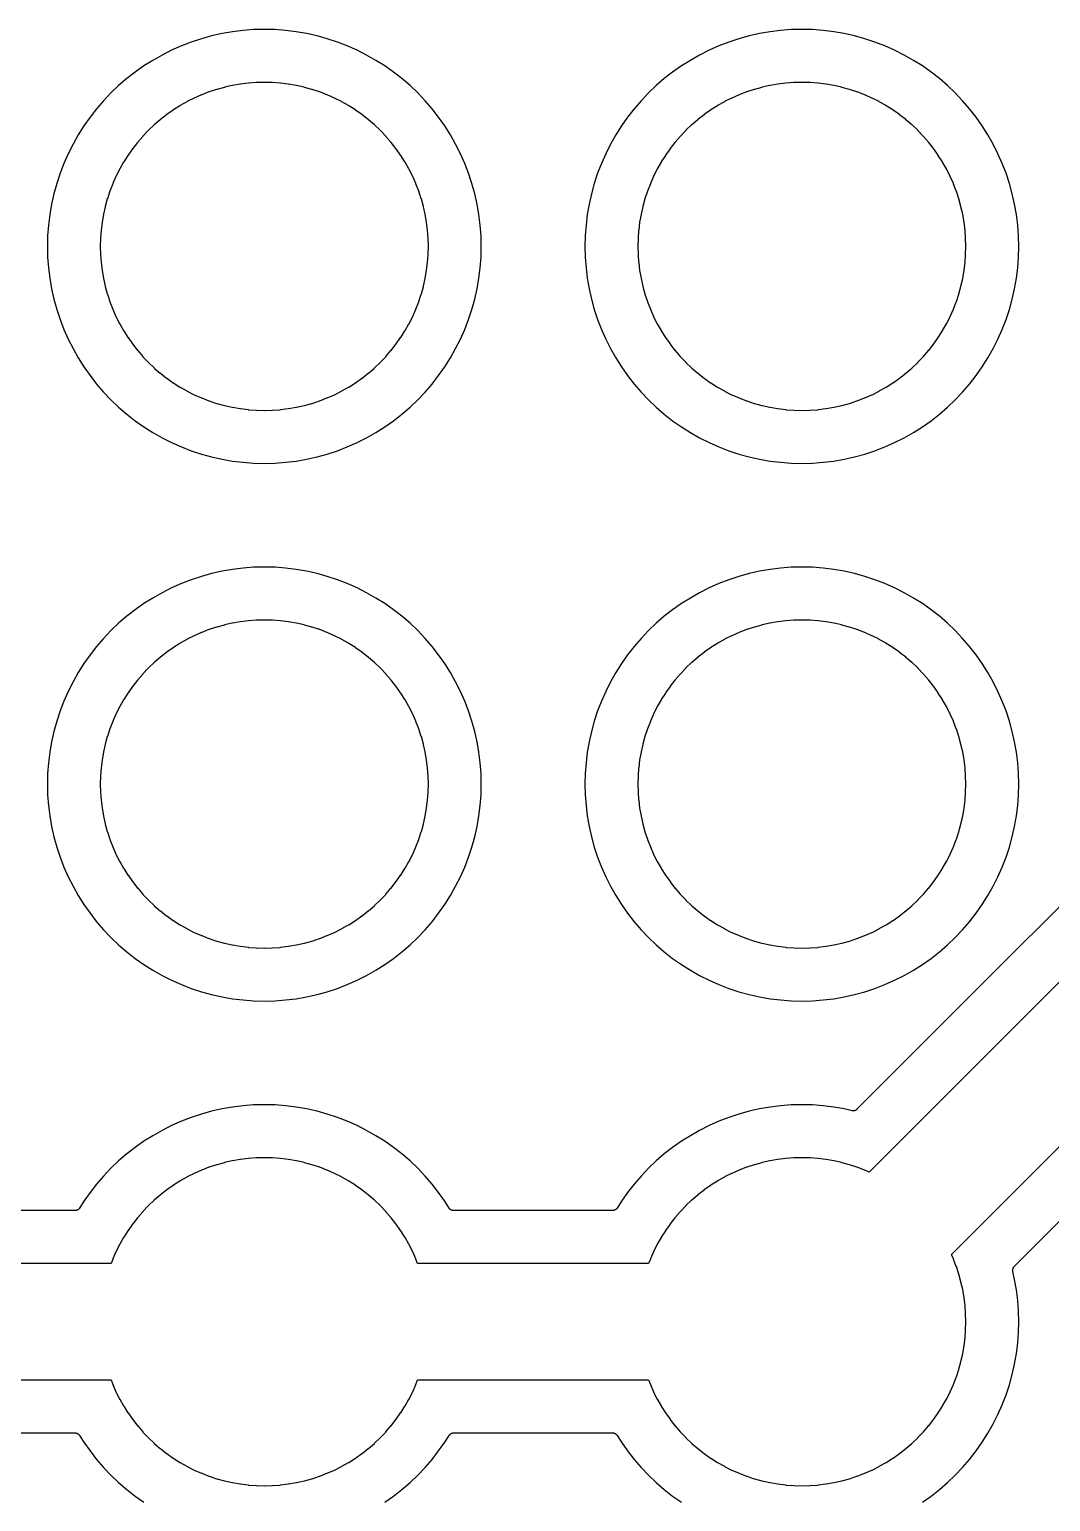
# Model space of a CAD drawing. Header units: millimetres. Extents: x -0.1 to 60, y -80 to 0.1.
# Drawn here: x 7.3 to 16.96, y -32.18 to -18.27 of the extents above; entities that cross this region are included whole.
import ezdxf

# ---------------------------------------------------------------- set-up
doc = ezdxf.new("R2010")
doc.units = ezdxf.units.MM

msp = doc.modelspace()

# ---------------------------------------------------------------- linework, layer by layer
for points in [[(11.575, -20.32), (11.573, -20.219), (11.565, -20.119), (11.553, -20.019), (11.536, -19.92), (11.514, -19.822), (11.487, -19.725), (11.455, -19.629), (11.419, -19.536), (11.378, -19.444), (11.333, -19.354), (11.283, -19.266), (11.23, -19.181), (11.172, -19.099), (11.11, -19.02), (11.044, -18.943), (10.975, -18.87), (10.902, -18.801), (10.825, -18.735), (10.746, -18.673), (10.664, -18.615), (10.579, -18.562), (10.491, -18.512), (10.401, -18.467), (10.309, -18.426), (10.216, -18.39), (10.12, -18.358), (10.023, -18.331), (9.925, -18.309), (9.826, -18.292), (9.726, -18.28), (9.626, -18.272), (9.525, -18.27), (9.424, -18.272), (9.324, -18.28), (9.224, -18.292), (9.125, -18.309), (9.027, -18.331), (8.93, -18.358), (8.834, -18.39), (8.741, -18.426), (8.649, -18.467), (8.559, -18.512), (8.471, -18.562), (8.386, -18.615), (8.304, -18.673), (8.225, -18.735), (8.148, -18.801), (8.075, -18.87), (8.006, -18.943), (7.94, -19.02), (7.878, -19.099), (7.82, -19.181), (7.767, -19.266), (7.717, -19.354), (7.672, -19.444), (7.631, -19.536), (7.595, -19.629), (7.563, -19.725), (7.536, -19.822), (7.514, -19.92), (7.497, -20.019), (7.485, -20.119), (7.477, -20.219), (7.475, -20.32), (7.477, -20.421), (7.485, -20.521), (7.497, -20.621), (7.514, -20.72), (7.536, -20.818), (7.563, -20.915), (7.595, -21.011), (7.631, -21.104), (7.672, -21.196), (7.717, -21.286), (7.767, -21.374), (7.82, -21.459), (7.878, -21.541), (7.94, -21.62), (8.006, -21.697), (8.075, -21.77), (8.148, -21.839), (8.225, -21.905), (8.304, -21.967), (8.386, -22.025), (8.471, -22.078), (8.559, -22.128), (8.649, -22.173), (8.741, -22.214), (8.834, -22.25), (8.93, -22.282), (9.027, -22.309), (9.125, -22.331), (9.224, -22.348), (9.324, -22.36), (9.424, -22.368), (9.525, -22.37), (9.626, -22.368), (9.726, -22.36), (9.826, -22.348), (9.925, -22.331), (10.023, -22.309), (10.12, -22.282), (10.216, -22.25), (10.309, -22.214), (10.401, -22.173), (10.491, -22.128), (10.579, -22.078), (10.664, -22.025), (10.746, -21.967), (10.825, -21.905), (10.902, -21.839), (10.975, -21.77), (11.044, -21.697), (11.11, -21.62), (11.172, -21.541), (11.23, -21.459), (11.283, -21.374), (11.333, -21.286), (11.378, -21.196), (11.419, -21.104), (11.455, -21.011), (11.487, -20.915), (11.514, -20.818), (11.536, -20.72), (11.553, -20.621), (11.565, -20.521), (11.573, -20.421), (11.575, -20.32)], [(16.655, -20.32), (16.653, -20.219), (16.645, -20.119), (16.633, -20.019), (16.616, -19.92), (16.594, -19.822), (16.567, -19.725), (16.535, -19.629), (16.499, -19.536), (16.458, -19.444), (16.413, -19.354), (16.363, -19.266), (16.31, -19.181), (16.252, -19.099), (16.19, -19.02), (16.124, -18.943), (16.055, -18.87), (15.982, -18.801), (15.905, -18.735), (15.826, -18.673), (15.744, -18.615), (15.659, -18.562), (15.571, -18.512), (15.481, -18.467), (15.389, -18.426), (15.296, -18.39), (15.2, -18.358), (15.103, -18.331), (15.005, -18.309), (14.906, -18.292), (14.806, -18.28), (14.706, -18.272), (14.605, -18.27), (14.504, -18.272), (14.404, -18.28), (14.304, -18.292), (14.205, -18.309), (14.107, -18.331), (14.01, -18.358), (13.914, -18.39), (13.821, -18.426), (13.729, -18.467), (13.639, -18.512), (13.551, -18.562), (13.466, -18.615), (13.384, -18.673), (13.305, -18.735), (13.228, -18.801), (13.155, -18.87), (13.086, -18.943), (13.02, -19.02), (12.958, -19.099), (12.9, -19.181), (12.847, -19.266), (12.797, -19.354), (12.752, -19.444), (12.711, -19.536), (12.675, -19.629), (12.643, -19.725), (12.616, -19.822), (12.594, -19.92), (12.577, -20.019), (12.565, -20.119), (12.557, -20.219), (12.555, -20.32), (12.557, -20.421), (12.565, -20.521), (12.577, -20.621), (12.594, -20.72), (12.616, -20.818), (12.643, -20.915), (12.675, -21.011), (12.711, -21.104), (12.752, -21.196), (12.797, -21.286), (12.847, -21.374), (12.9, -21.459), (12.958, -21.541), (13.02, -21.62), (13.086, -21.697), (13.155, -21.77), (13.228, -21.839), (13.305, -21.905), (13.384, -21.967), (13.466, -22.025), (13.551, -22.078), (13.639, -22.128), (13.729, -22.173), (13.821, -22.214), (13.914, -22.25), (14.01, -22.282), (14.107, -22.309), (14.205, -22.331), (14.304, -22.348), (14.404, -22.36), (14.504, -22.368), (14.605, -22.37), (14.706, -22.368), (14.806, -22.36), (14.906, -22.348), (15.005, -22.331), (15.103, -22.309), (15.2, -22.282), (15.296, -22.25), (15.389, -22.214), (15.481, -22.173), (15.571, -22.128), (15.659, -22.078), (15.744, -22.025), (15.826, -21.967), (15.905, -21.905), (15.982, -21.839), (16.055, -21.77), (16.124, -21.697), (16.19, -21.62), (16.252, -21.541), (16.31, -21.459), (16.363, -21.374), (16.413, -21.286), (16.458, -21.196), (16.499, -21.104), (16.535, -21.011), (16.567, -20.915), (16.594, -20.818), (16.616, -20.72), (16.633, -20.621), (16.645, -20.521), (16.653, -20.421), (16.655, -20.32)], [(11.075, -20.32), (11.075, -20.32), (11.075, -20.319), (11.073, -20.245), (11.073, -20.243), (11.068, -20.169), (11.067, -20.167), (11.058, -20.094), (11.058, -20.091), (11.045, -20.019), (11.045, -20.016), (11.029, -19.945), (11.028, -19.942), (11.009, -19.871), (11.008, -19.869), (10.985, -19.799), (10.984, -19.797), (10.957, -19.728), (10.957, -19.726), (10.927, -19.658), (10.926, -19.656), (10.893, -19.59), (10.891, -19.588), (10.855, -19.524), (10.854, -19.522), (10.814, -19.46), (10.813, -19.458), (10.771, -19.398), (10.769, -19.396), (10.724, -19.338), (10.722, -19.336), (10.674, -19.28), (10.673, -19.278), (10.622, -19.225), (10.62, -19.223), (10.567, -19.172), (10.565, -19.171), (10.509, -19.123), (10.507, -19.121), (10.449, -19.076), (10.447, -19.074), (10.387, -19.032), (10.385, -19.031), (10.323, -18.991), (10.321, -18.99), (10.257, -18.954), (10.255, -18.952), (10.189, -18.919), (10.187, -18.918), (10.119, -18.888), (10.117, -18.888), (10.048, -18.861), (10.046, -18.86), (9.976, -18.837), (9.974, -18.836), (9.903, -18.817), (9.9, -18.816), (9.829, -18.8), (9.826, -18.8), (9.754, -18.787), (9.751, -18.787), (9.678, -18.778), (9.676, -18.777), (9.602, -18.772), (9.6, -18.772), (9.526, -18.77), (9.524, -18.77), (9.45, -18.772), (9.448, -18.772), (9.374, -18.777), (9.372, -18.778), (9.299, -18.787), (9.296, -18.787), (9.224, -18.8), (9.221, -18.8), (9.15, -18.816), (9.147, -18.817), (9.076, -18.836), (9.074, -18.837), (9.004, -18.86), (9.002, -18.861), (8.933, -18.888), (8.931, -18.888), (8.863, -18.918), (8.861, -18.919), (8.795, -18.952), (8.793, -18.954), (8.729, -18.99), (8.727, -18.991), (8.665, -19.031), (8.663, -19.032), (8.603, -19.074), (8.601, -19.076), (8.543, -19.121), (8.541, -19.123), (8.485, -19.171), (8.483, -19.172), (8.43, -19.223), (8.428, -19.225), (8.377, -19.278), (8.376, -19.28), (8.328, -19.336), (8.326, -19.338), (8.281, -19.396), (8.279, -19.398), (8.237, -19.458), (8.236, -19.46), (8.196, -19.522), (8.195, -19.524), (8.159, -19.588), (8.157, -19.59), (8.124, -19.656), (8.123, -19.658), (8.093, -19.726), (8.093, -19.728), (8.066, -19.797), (8.065, -19.799), (8.042, -19.869), (8.041, -19.871), (8.022, -19.942), (8.021, -19.945), (8.005, -20.016), (8.005, -20.019), (7.992, -20.091), (7.992, -20.094), (7.983, -20.167), (7.982, -20.169), (7.977, -20.243), (7.977, -20.245), (7.975, -20.319), (7.975, -20.321), (7.977, -20.395), (7.977, -20.397), (7.982, -20.471), (7.983, -20.473), (7.992, -20.546), (7.992, -20.549), (8.005, -20.621), (8.005, -20.624), (8.021, -20.695), (8.022, -20.698), (8.041, -20.769), (8.042, -20.771), (8.065, -20.841), (8.066, -20.843), (8.093, -20.912), (8.093, -20.914), (8.123, -20.982), (8.124, -20.984), (8.157, -21.05), (8.159, -21.052), (8.195, -21.116), (8.196, -21.118), (8.236, -21.18), (8.237, -21.182), (8.279, -21.242), (8.281, -21.244), (8.326, -21.302), (8.328, -21.304), (8.376, -21.36), (8.377, -21.362), (8.428, -21.415), (8.43, -21.417), (8.483, -21.468), (8.485, -21.469), (8.541, -21.517), (8.543, -21.519), (8.601, -21.564), (8.603, -21.566), (8.663, -21.608), (8.665, -21.609), (8.727, -21.649), (8.729, -21.65), (8.793, -21.686), (8.795, -21.688), (8.861, -21.721), (8.863, -21.722), (8.931, -21.752), (8.933, -21.752), (9.002, -21.779), (9.004, -21.78), (9.074, -21.803), (9.076, -21.804), (9.147, -21.823), (9.15, -21.824), (9.221, -21.84), (9.224, -21.84), (9.296, -21.853), (9.299, -21.853), (9.372, -21.862), (9.374, -21.863), (9.448, -21.868), (9.45, -21.868), (9.524, -21.87), (9.526, -21.87), (9.6, -21.868), (9.602, -21.868), (9.676, -21.863), (9.678, -21.862), (9.751, -21.853), (9.754, -21.853), (9.826, -21.84), (9.829, -21.84), (9.9, -21.824), (9.903, -21.823), (9.974, -21.804), (9.976, -21.803), (10.046, -21.78), (10.048, -21.779), (10.117, -21.752), (10.119, -21.752), (10.187, -21.722), (10.189, -21.721), (10.255, -21.688), (10.257, -21.686), (10.321, -21.65), (10.323, -21.649), (10.385, -21.609), (10.387, -21.608), (10.447, -21.566), (10.449, -21.564), (10.507, -21.519), (10.509, -21.517), (10.565, -21.469), (10.567, -21.468), (10.62, -21.417), (10.622, -21.415), (10.673, -21.362), (10.674, -21.36), (10.722, -21.304), (10.724, -21.302), (10.769, -21.244), (10.771, -21.242), (10.813, -21.182), (10.814, -21.18), (10.854, -21.118), (10.855, -21.116), (10.891, -21.052), (10.893, -21.05), (10.926, -20.984), (10.927, -20.982), (10.957, -20.914), (10.957, -20.912), (10.984, -20.843), (10.985, -20.841), (11.008, -20.771), (11.009, -20.769), (11.028, -20.698), (11.029, -20.695), (11.045, -20.624), (11.045, -20.621), (11.058, -20.549), (11.058, -20.546), (11.067, -20.473), (11.068, -20.471), (11.073, -20.397), (11.073, -20.395), (11.075, -20.321), (11.075, -20.32)], [(16.155, -20.32), (16.155, -20.32), (16.155, -20.319), (16.153, -20.245), (16.153, -20.243), (16.148, -20.169), (16.147, -20.167), (16.138, -20.094), (16.138, -20.091), (16.125, -20.019), (16.125, -20.016), (16.109, -19.945), (16.108, -19.942), (16.089, -19.871), (16.088, -19.869), (16.065, -19.799), (16.064, -19.797), (16.037, -19.728), (16.037, -19.726), (16.007, -19.658), (16.006, -19.656), (15.973, -19.59), (15.971, -19.588), (15.935, -19.524), (15.934, -19.522), (15.894, -19.46), (15.893, -19.458), (15.851, -19.398), (15.849, -19.396), (15.804, -19.338), (15.802, -19.336), (15.754, -19.28), (15.753, -19.278), (15.702, -19.225), (15.7, -19.223), (15.647, -19.172), (15.645, -19.171), (15.589, -19.123), (15.587, -19.121), (15.529, -19.076), (15.527, -19.074), (15.467, -19.032), (15.465, -19.031), (15.403, -18.991), (15.401, -18.99), (15.337, -18.954), (15.335, -18.952), (15.269, -18.919), (15.267, -18.918), (15.199, -18.888), (15.197, -18.888), (15.128, -18.861), (15.126, -18.86), (15.056, -18.837), (15.054, -18.836), (14.983, -18.817), (14.98, -18.816), (14.909, -18.8), (14.906, -18.8), (14.834, -18.787), (14.831, -18.787), (14.758, -18.778), (14.756, -18.777), (14.682, -18.772), (14.68, -18.772), (14.606, -18.77), (14.604, -18.77), (14.53, -18.772), (14.528, -18.772), (14.454, -18.777), (14.452, -18.778), (14.379, -18.787), (14.376, -18.787), (14.304, -18.8), (14.301, -18.8), (14.23, -18.816), (14.227, -18.817), (14.156, -18.836), (14.154, -18.837), (14.084, -18.86), (14.082, -18.861), (14.013, -18.888), (14.011, -18.888), (13.943, -18.918), (13.941, -18.919), (13.875, -18.952), (13.873, -18.954), (13.809, -18.99), (13.807, -18.991), (13.745, -19.031), (13.743, -19.032), (13.683, -19.074), (13.681, -19.076), (13.623, -19.121), (13.621, -19.123), (13.565, -19.171), (13.563, -19.172), (13.51, -19.223), (13.508, -19.225), (13.457, -19.278), (13.456, -19.28), (13.408, -19.336), (13.406, -19.338), (13.361, -19.396), (13.359, -19.398), (13.317, -19.458), (13.316, -19.46), (13.276, -19.522), (13.275, -19.524), (13.239, -19.588), (13.237, -19.59), (13.204, -19.656), (13.203, -19.658), (13.173, -19.726), (13.173, -19.728), (13.146, -19.797), (13.145, -19.799), (13.122, -19.869), (13.121, -19.871), (13.102, -19.942), (13.101, -19.945), (13.085, -20.016), (13.085, -20.019), (13.072, -20.091), (13.072, -20.094), (13.063, -20.167), (13.062, -20.169), (13.057, -20.243), (13.057, -20.245), (13.055, -20.319), (13.055, -20.321), (13.057, -20.395), (13.057, -20.397), (13.062, -20.471), (13.063, -20.473), (13.072, -20.546), (13.072, -20.549), (13.085, -20.621), (13.085, -20.624), (13.101, -20.695), (13.102, -20.698), (13.121, -20.769), (13.122, -20.771), (13.145, -20.841), (13.146, -20.843), (13.173, -20.912), (13.173, -20.914), (13.203, -20.982), (13.204, -20.984), (13.237, -21.05), (13.239, -21.052), (13.275, -21.116), (13.276, -21.118), (13.316, -21.18), (13.317, -21.182), (13.359, -21.242), (13.361, -21.244), (13.406, -21.302), (13.408, -21.304), (13.456, -21.36), (13.457, -21.362), (13.508, -21.415), (13.51, -21.417), (13.563, -21.468), (13.565, -21.469), (13.621, -21.517), (13.623, -21.519), (13.681, -21.564), (13.683, -21.566), (13.743, -21.608), (13.745, -21.609), (13.807, -21.649), (13.809, -21.65), (13.873, -21.686), (13.875, -21.688), (13.941, -21.721), (13.943, -21.722), (14.011, -21.752), (14.013, -21.752), (14.082, -21.779), (14.084, -21.78), (14.154, -21.803), (14.156, -21.804), (14.227, -21.823), (14.23, -21.824), (14.301, -21.84), (14.304, -21.84), (14.376, -21.853), (14.379, -21.853), (14.452, -21.862), (14.454, -21.863), (14.528, -21.868), (14.53, -21.868), (14.604, -21.87), (14.606, -21.87), (14.68, -21.868), (14.682, -21.868), (14.756, -21.863), (14.758, -21.862), (14.831, -21.853), (14.834, -21.853), (14.906, -21.84), (14.909, -21.84), (14.98, -21.824), (14.983, -21.823), (15.054, -21.804), (15.056, -21.803), (15.126, -21.78), (15.128, -21.779), (15.197, -21.752), (15.199, -21.752), (15.267, -21.722), (15.269, -21.721), (15.335, -21.688), (15.337, -21.686), (15.401, -21.65), (15.403, -21.649), (15.465, -21.609), (15.467, -21.608), (15.527, -21.566), (15.529, -21.564), (15.587, -21.519), (15.589, -21.517), (15.645, -21.469), (15.647, -21.468), (15.7, -21.417), (15.702, -21.415), (15.753, -21.362), (15.754, -21.36), (15.802, -21.304), (15.804, -21.302), (15.849, -21.244), (15.851, -21.242), (15.893, -21.182), (15.894, -21.18), (15.934, -21.118), (15.935, -21.116), (15.971, -21.052), (15.973, -21.05), (16.006, -20.984), (16.007, -20.982), (16.037, -20.914), (16.037, -20.912), (16.064, -20.843), (16.065, -20.841), (16.088, -20.771), (16.089, -20.769), (16.108, -20.698), (16.109, -20.695), (16.125, -20.624), (16.125, -20.621), (16.138, -20.549), (16.138, -20.546), (16.147, -20.473), (16.148, -20.471), (16.153, -20.397), (16.153, -20.395), (16.155, -20.321), (16.155, -20.32)], [(11.575, -25.4), (11.573, -25.299), (11.565, -25.199), (11.553, -25.099), (11.536, -25), (11.514, -24.902), (11.487, -24.805), (11.455, -24.709), (11.419, -24.616), (11.378, -24.524), (11.333, -24.434), (11.283, -24.346), (11.23, -24.261), (11.172, -24.179), (11.11, -24.1), (11.044, -24.023), (10.975, -23.95), (10.902, -23.881), (10.825, -23.815), (10.746, -23.753), (10.664, -23.695), (10.579, -23.642), (10.491, -23.592), (10.401, -23.547), (10.309, -23.506), (10.216, -23.47), (10.12, -23.438), (10.023, -23.411), (9.925, -23.389), (9.826, -23.372), (9.726, -23.36), (9.626, -23.352), (9.525, -23.35), (9.424, -23.352), (9.324, -23.36), (9.224, -23.372), (9.125, -23.389), (9.027, -23.411), (8.93, -23.438), (8.834, -23.47), (8.741, -23.506), (8.649, -23.547), (8.559, -23.592), (8.471, -23.642), (8.386, -23.695), (8.304, -23.753), (8.225, -23.815), (8.148, -23.881), (8.075, -23.95), (8.006, -24.023), (7.94, -24.1), (7.878, -24.179), (7.82, -24.261), (7.767, -24.346), (7.717, -24.434), (7.672, -24.524), (7.631, -24.616), (7.595, -24.709), (7.563, -24.805), (7.536, -24.902), (7.514, -25), (7.497, -25.099), (7.485, -25.199), (7.477, -25.299), (7.475, -25.4), (7.477, -25.501), (7.485, -25.601), (7.497, -25.701), (7.514, -25.8), (7.536, -25.898), (7.563, -25.995), (7.595, -26.091), (7.631, -26.184), (7.672, -26.276), (7.717, -26.366), (7.767, -26.454), (7.82, -26.539), (7.878, -26.621), (7.94, -26.7), (8.006, -26.777), (8.075, -26.85), (8.148, -26.919), (8.225, -26.985), (8.304, -27.047), (8.386, -27.105), (8.471, -27.158), (8.559, -27.208), (8.649, -27.253), (8.741, -27.294), (8.834, -27.33), (8.93, -27.362), (9.027, -27.389), (9.125, -27.411), (9.224, -27.428), (9.324, -27.44), (9.424, -27.448), (9.525, -27.45), (9.626, -27.448), (9.726, -27.44), (9.826, -27.428), (9.925, -27.411), (10.023, -27.389), (10.12, -27.362), (10.216, -27.33), (10.309, -27.294), (10.401, -27.253), (10.491, -27.208), (10.579, -27.158), (10.664, -27.105), (10.746, -27.047), (10.825, -26.985), (10.902, -26.919), (10.975, -26.85), (11.044, -26.777), (11.11, -26.7), (11.172, -26.621), (11.23, -26.539), (11.283, -26.454), (11.333, -26.366), (11.378, -26.276), (11.419, -26.184), (11.455, -26.091), (11.487, -25.995), (11.514, -25.898), (11.536, -25.8), (11.553, -25.701), (11.565, -25.601), (11.573, -25.501), (11.575, -25.4)], [(16.655, -25.4), (16.653, -25.299), (16.645, -25.199), (16.633, -25.099), (16.616, -25), (16.594, -24.902), (16.567, -24.805), (16.535, -24.709), (16.499, -24.616), (16.458, -24.524), (16.413, -24.434), (16.363, -24.346), (16.31, -24.261), (16.252, -24.179), (16.19, -24.1), (16.124, -24.023), (16.055, -23.95), (15.982, -23.881), (15.905, -23.815), (15.826, -23.753), (15.744, -23.695), (15.659, -23.642), (15.571, -23.592), (15.481, -23.547), (15.389, -23.506), (15.296, -23.47), (15.2, -23.438), (15.103, -23.411), (15.005, -23.389), (14.906, -23.372), (14.806, -23.36), (14.706, -23.352), (14.605, -23.35), (14.504, -23.352), (14.404, -23.36), (14.304, -23.372), (14.205, -23.389), (14.107, -23.411), (14.01, -23.438), (13.914, -23.47), (13.821, -23.506), (13.729, -23.547), (13.639, -23.592), (13.551, -23.642), (13.466, -23.695), (13.384, -23.753), (13.305, -23.815), (13.228, -23.881), (13.155, -23.95), (13.086, -24.023), (13.02, -24.1), (12.958, -24.179), (12.9, -24.261), (12.847, -24.346), (12.797, -24.434), (12.752, -24.524), (12.711, -24.616), (12.675, -24.709), (12.643, -24.805), (12.616, -24.902), (12.594, -25), (12.577, -25.099), (12.565, -25.199), (12.557, -25.299), (12.555, -25.4), (12.557, -25.501), (12.565, -25.601), (12.577, -25.701), (12.594, -25.8), (12.616, -25.898), (12.643, -25.995), (12.675, -26.091), (12.711, -26.184), (12.752, -26.276), (12.797, -26.366), (12.847, -26.454), (12.9, -26.539), (12.958, -26.621), (13.02, -26.7), (13.086, -26.777), (13.155, -26.85), (13.228, -26.919), (13.305, -26.985), (13.384, -27.047), (13.466, -27.105), (13.551, -27.158), (13.639, -27.208), (13.729, -27.253), (13.821, -27.294), (13.914, -27.33), (14.01, -27.362), (14.107, -27.389), (14.205, -27.411), (14.304, -27.428), (14.404, -27.44), (14.504, -27.448), (14.605, -27.45), (14.706, -27.448), (14.806, -27.44), (14.906, -27.428), (15.005, -27.411), (15.103, -27.389), (15.2, -27.362), (15.296, -27.33), (15.389, -27.294), (15.481, -27.253), (15.571, -27.208), (15.659, -27.158), (15.744, -27.105), (15.826, -27.047), (15.905, -26.985), (15.982, -26.919), (16.055, -26.85), (16.124, -26.777), (16.19, -26.7), (16.252, -26.621), (16.31, -26.539), (16.363, -26.454), (16.413, -26.366), (16.458, -26.276), (16.499, -26.184), (16.535, -26.091), (16.567, -25.995), (16.594, -25.898), (16.616, -25.8), (16.633, -25.701), (16.645, -25.601), (16.653, -25.501), (16.655, -25.4)], [(11.075, -25.4), (11.075, -25.4), (11.075, -25.399), (11.073, -25.325), (11.073, -25.323), (11.068, -25.249), (11.067, -25.247), (11.058, -25.174), (11.058, -25.171), (11.045, -25.099), (11.045, -25.096), (11.029, -25.025), (11.028, -25.022), (11.009, -24.951), (11.008, -24.949), (10.985, -24.879), (10.984, -24.877), (10.957, -24.808), (10.957, -24.806), (10.927, -24.738), (10.926, -24.736), (10.893, -24.67), (10.891, -24.668), (10.855, -24.604), (10.854, -24.602), (10.814, -24.54), (10.813, -24.538), (10.771, -24.478), (10.769, -24.476), (10.724, -24.418), (10.722, -24.416), (10.674, -24.36), (10.673, -24.358), (10.622, -24.305), (10.62, -24.303), (10.567, -24.252), (10.565, -24.251), (10.509, -24.203), (10.507, -24.201), (10.449, -24.156), (10.447, -24.154), (10.387, -24.112), (10.385, -24.111), (10.323, -24.071), (10.321, -24.07), (10.257, -24.034), (10.255, -24.032), (10.189, -23.999), (10.187, -23.998), (10.119, -23.968), (10.117, -23.968), (10.048, -23.941), (10.046, -23.94), (9.976, -23.917), (9.974, -23.916), (9.903, -23.897), (9.9, -23.896), (9.829, -23.88), (9.826, -23.88), (9.754, -23.867), (9.751, -23.867), (9.678, -23.858), (9.676, -23.857), (9.602, -23.852), (9.6, -23.852), (9.526, -23.85), (9.524, -23.85), (9.45, -23.852), (9.448, -23.852), (9.374, -23.857), (9.372, -23.858), (9.299, -23.867), (9.296, -23.867), (9.224, -23.88), (9.221, -23.88), (9.15, -23.896), (9.147, -23.897), (9.076, -23.916), (9.074, -23.917), (9.004, -23.94), (9.002, -23.941), (8.933, -23.968), (8.931, -23.968), (8.863, -23.998), (8.861, -23.999), (8.795, -24.032), (8.793, -24.034), (8.729, -24.07), (8.727, -24.071), (8.665, -24.111), (8.663, -24.112), (8.603, -24.154), (8.601, -24.156), (8.543, -24.201), (8.541, -24.203), (8.485, -24.251), (8.483, -24.252), (8.43, -24.303), (8.428, -24.305), (8.377, -24.358), (8.376, -24.36), (8.328, -24.416), (8.326, -24.418), (8.281, -24.476), (8.279, -24.478), (8.237, -24.538), (8.236, -24.54), (8.196, -24.602), (8.195, -24.604), (8.159, -24.668), (8.157, -24.67), (8.124, -24.736), (8.123, -24.738), (8.093, -24.806), (8.093, -24.808), (8.066, -24.877), (8.065, -24.879), (8.042, -24.949), (8.041, -24.951), (8.022, -25.022), (8.021, -25.025), (8.005, -25.096), (8.005, -25.099), (7.992, -25.171), (7.992, -25.174), (7.983, -25.247), (7.982, -25.249), (7.977, -25.323), (7.977, -25.325), (7.975, -25.399), (7.975, -25.401), (7.977, -25.475), (7.977, -25.477), (7.982, -25.551), (7.983, -25.553), (7.992, -25.626), (7.992, -25.629), (8.005, -25.701), (8.005, -25.704), (8.021, -25.775), (8.022, -25.778), (8.041, -25.849), (8.042, -25.851), (8.065, -25.921), (8.066, -25.923), (8.093, -25.992), (8.093, -25.994), (8.123, -26.062), (8.124, -26.064), (8.157, -26.13), (8.159, -26.132), (8.195, -26.196), (8.196, -26.198), (8.236, -26.26), (8.237, -26.262), (8.279, -26.322), (8.281, -26.324), (8.326, -26.382), (8.328, -26.384), (8.376, -26.44), (8.377, -26.442), (8.428, -26.495), (8.43, -26.497), (8.483, -26.548), (8.485, -26.549), (8.541, -26.597), (8.543, -26.599), (8.601, -26.644), (8.603, -26.646), (8.663, -26.688), (8.665, -26.689), (8.727, -26.729), (8.729, -26.73), (8.793, -26.766), (8.795, -26.768), (8.861, -26.801), (8.863, -26.802), (8.931, -26.832), (8.933, -26.832), (9.002, -26.859), (9.004, -26.86), (9.074, -26.883), (9.076, -26.884), (9.147, -26.903), (9.15, -26.904), (9.221, -26.92), (9.224, -26.92), (9.296, -26.933), (9.299, -26.933), (9.372, -26.942), (9.374, -26.943), (9.448, -26.948), (9.45, -26.948), (9.524, -26.95), (9.526, -26.95), (9.6, -26.948), (9.602, -26.948), (9.676, -26.943), (9.678, -26.942), (9.751, -26.933), (9.754, -26.933), (9.826, -26.92), (9.829, -26.92), (9.9, -26.904), (9.903, -26.903), (9.974, -26.884), (9.976, -26.883), (10.046, -26.86), (10.048, -26.859), (10.117, -26.832), (10.119, -26.832), (10.187, -26.802), (10.189, -26.801), (10.255, -26.768), (10.257, -26.766), (10.321, -26.73), (10.323, -26.729), (10.385, -26.689), (10.387, -26.688), (10.447, -26.646), (10.449, -26.644), (10.507, -26.599), (10.509, -26.597), (10.565, -26.549), (10.567, -26.548), (10.62, -26.497), (10.622, -26.495), (10.673, -26.442), (10.674, -26.44), (10.722, -26.384), (10.724, -26.382), (10.769, -26.324), (10.771, -26.322), (10.813, -26.262), (10.814, -26.26), (10.854, -26.198), (10.855, -26.196), (10.891, -26.132), (10.893, -26.13), (10.926, -26.064), (10.927, -26.062), (10.957, -25.994), (10.957, -25.992), (10.984, -25.923), (10.985, -25.921), (11.008, -25.851), (11.009, -25.849), (11.028, -25.778), (11.029, -25.775), (11.045, -25.704), (11.045, -25.701), (11.058, -25.629), (11.058, -25.626), (11.067, -25.553), (11.068, -25.551), (11.073, -25.477), (11.073, -25.475), (11.075, -25.401), (11.075, -25.4)], [(16.155, -25.4), (16.155, -25.4), (16.155, -25.399), (16.153, -25.325), (16.153, -25.323), (16.148, -25.249), (16.147, -25.247), (16.138, -25.174), (16.138, -25.171), (16.125, -25.099), (16.125, -25.096), (16.109, -25.025), (16.108, -25.022), (16.089, -24.951), (16.088, -24.949), (16.065, -24.879), (16.064, -24.877), (16.037, -24.808), (16.037, -24.806), (16.007, -24.738), (16.006, -24.736), (15.973, -24.67), (15.971, -24.668), (15.935, -24.604), (15.934, -24.602), (15.894, -24.54), (15.893, -24.538), (15.851, -24.478), (15.849, -24.476), (15.804, -24.418), (15.802, -24.416), (15.754, -24.36), (15.753, -24.358), (15.702, -24.305), (15.7, -24.303), (15.647, -24.252), (15.645, -24.251), (15.589, -24.203), (15.587, -24.201), (15.529, -24.156), (15.527, -24.154), (15.467, -24.112), (15.465, -24.111), (15.403, -24.071), (15.401, -24.07), (15.337, -24.034), (15.335, -24.032), (15.269, -23.999), (15.267, -23.998), (15.199, -23.968), (15.197, -23.968), (15.128, -23.941), (15.126, -23.94), (15.056, -23.917), (15.054, -23.916), (14.983, -23.897), (14.98, -23.896), (14.909, -23.88), (14.906, -23.88), (14.834, -23.867), (14.831, -23.867), (14.758, -23.858), (14.756, -23.857), (14.682, -23.852), (14.68, -23.852), (14.606, -23.85), (14.604, -23.85), (14.53, -23.852), (14.528, -23.852), (14.454, -23.857), (14.452, -23.858), (14.379, -23.867), (14.376, -23.867), (14.304, -23.88), (14.301, -23.88), (14.23, -23.896), (14.227, -23.897), (14.156, -23.916), (14.154, -23.917), (14.084, -23.94), (14.082, -23.941), (14.013, -23.968), (14.011, -23.968), (13.943, -23.998), (13.941, -23.999), (13.875, -24.032), (13.873, -24.034), (13.809, -24.07), (13.807, -24.071), (13.745, -24.111), (13.743, -24.112), (13.683, -24.154), (13.681, -24.156), (13.623, -24.201), (13.621, -24.203), (13.565, -24.251), (13.563, -24.252), (13.51, -24.303), (13.508, -24.305), (13.457, -24.358), (13.456, -24.36), (13.408, -24.416), (13.406, -24.418), (13.361, -24.476), (13.359, -24.478), (13.317, -24.538), (13.316, -24.54), (13.276, -24.602), (13.275, -24.604), (13.239, -24.668), (13.237, -24.67), (13.204, -24.736), (13.203, -24.738), (13.173, -24.806), (13.173, -24.808), (13.146, -24.877), (13.145, -24.879), (13.122, -24.949), (13.121, -24.951), (13.102, -25.022), (13.101, -25.025), (13.085, -25.096), (13.085, -25.099), (13.072, -25.171), (13.072, -25.174), (13.063, -25.247), (13.062, -25.249), (13.057, -25.323), (13.057, -25.325), (13.055, -25.399), (13.055, -25.401), (13.057, -25.475), (13.057, -25.477), (13.062, -25.551), (13.063, -25.553), (13.072, -25.626), (13.072, -25.629), (13.085, -25.701), (13.085, -25.704), (13.101, -25.775), (13.102, -25.778), (13.121, -25.849), (13.122, -25.851), (13.145, -25.921), (13.146, -25.923), (13.173, -25.992), (13.173, -25.994), (13.203, -26.062), (13.204, -26.064), (13.237, -26.13), (13.239, -26.132), (13.275, -26.196), (13.276, -26.198), (13.316, -26.26), (13.317, -26.262), (13.359, -26.322), (13.361, -26.324), (13.406, -26.382), (13.408, -26.384), (13.456, -26.44), (13.457, -26.442), (13.508, -26.495), (13.51, -26.497), (13.563, -26.548), (13.565, -26.549), (13.621, -26.597), (13.623, -26.599), (13.681, -26.644), (13.683, -26.646), (13.743, -26.688), (13.745, -26.689), (13.807, -26.729), (13.809, -26.73), (13.873, -26.766), (13.875, -26.768), (13.941, -26.801), (13.943, -26.802), (14.011, -26.832), (14.013, -26.832), (14.082, -26.859), (14.084, -26.86), (14.154, -26.883), (14.156, -26.884), (14.227, -26.903), (14.23, -26.904), (14.301, -26.92), (14.304, -26.92), (14.376, -26.933), (14.379, -26.933), (14.452, -26.942), (14.454, -26.943), (14.528, -26.948), (14.53, -26.948), (14.604, -26.95), (14.606, -26.95), (14.68, -26.948), (14.682, -26.948), (14.756, -26.943), (14.758, -26.942), (14.831, -26.933), (14.834, -26.933), (14.906, -26.92), (14.909, -26.92), (14.98, -26.904), (14.983, -26.903), (15.054, -26.884), (15.056, -26.883), (15.126, -26.86), (15.128, -26.859), (15.197, -26.832), (15.199, -26.832), (15.267, -26.802), (15.269, -26.801), (15.335, -26.768), (15.337, -26.766), (15.401, -26.73), (15.403, -26.729), (15.465, -26.689), (15.467, -26.688), (15.527, -26.646), (15.529, -26.644), (15.587, -26.599), (15.589, -26.597), (15.645, -26.549), (15.647, -26.548), (15.7, -26.497), (15.702, -26.495), (15.753, -26.442), (15.754, -26.44), (15.802, -26.384), (15.804, -26.382), (15.849, -26.324), (15.851, -26.322), (15.893, -26.262), (15.894, -26.26), (15.934, -26.198), (15.935, -26.196), (15.971, -26.132), (15.973, -26.13), (16.006, -26.064), (16.007, -26.062), (16.037, -25.994), (16.037, -25.992), (16.064, -25.923), (16.065, -25.921), (16.088, -25.851), (16.089, -25.849), (16.108, -25.778), (16.109, -25.775), (16.125, -25.704), (16.125, -25.701), (16.138, -25.629), (16.138, -25.626), (16.147, -25.553), (16.148, -25.551), (16.153, -25.477), (16.153, -25.475), (16.155, -25.401), (16.155, -25.4)], [(18.409, -25.191), (15.126, -28.473), (15.125, -28.475), (15.123, -28.476), (15.121, -28.478), (15.119, -28.479), (15.117, -28.481), (15.114, -28.482), (15.112, -28.483), (15.11, -28.484), (15.107, -28.485), (15.105, -28.486), (15.103, -28.486), (15.1, -28.487), (15.098, -28.487), (15.095, -28.487), (15.093, -28.487), (15.09, -28.487), (15.088, -28.487), (15.085, -28.487), (15.083, -28.487), (15.08, -28.486), (15.005, -28.469), (14.906, -28.452), (14.806, -28.44), (14.706, -28.432), (14.605, -28.43), (14.504, -28.432), (14.404, -28.44), (14.304, -28.452), (14.205, -28.469), (14.107, -28.491), (14.01, -28.518), (13.914, -28.55), (13.821, -28.586), (13.729, -28.627), (13.639, -28.672), (13.551, -28.722), (13.466, -28.775), (13.384, -28.833), (13.305, -28.895), (13.228, -28.961), (13.155, -29.03), (13.086, -29.103), (13.02, -29.18), (12.958, -29.259), (12.9, -29.341), (12.859, -29.406), (12.858, -29.408), (12.856, -29.41), (12.855, -29.412), (12.853, -29.414), (12.851, -29.416), (12.849, -29.418), (12.847, -29.419), (12.845, -29.421), (12.843, -29.422), (12.841, -29.423), (12.839, -29.424), (12.837, -29.425), (12.834, -29.426), (12.832, -29.427), (12.829, -29.428), (12.827, -29.428), (12.825, -29.429), (12.822, -29.429), (12.82, -29.429), (12.817, -29.429), (11.313, -29.429), (11.31, -29.429), (11.308, -29.429), (11.305, -29.429), (11.303, -29.428), (11.301, -29.428), (11.298, -29.427), (11.296, -29.426), (11.293, -29.425), (11.291, -29.424), (11.289, -29.423), (11.287, -29.422), (11.285, -29.421), (11.283, -29.419), (11.281, -29.418), (11.279, -29.416), (11.277, -29.414), (11.275, -29.412), (11.274, -29.41), (11.272, -29.408), (11.271, -29.406), (11.23, -29.341), (11.172, -29.259), (11.11, -29.18), (11.044, -29.103), (10.975, -29.03), (10.902, -28.961), (10.825, -28.895), (10.746, -28.833), (10.664, -28.775), (10.579, -28.722), (10.491, -28.672), (10.401, -28.627), (10.309, -28.586), (10.216, -28.55), (10.12, -28.518), (10.023, -28.491), (9.925, -28.469), (9.826, -28.452), (9.726, -28.44), (9.626, -28.432), (9.525, -28.43), (9.424, -28.432), (9.324, -28.44), (9.224, -28.452), (9.125, -28.469), (9.027, -28.491), (8.93, -28.518), (8.834, -28.55), (8.741, -28.586), (8.649, -28.627), (8.559, -28.672), (8.471, -28.722), (8.386, -28.775), (8.304, -28.833), (8.225, -28.895), (8.148, -28.961), (8.075, -29.03), (8.006, -29.103), (7.94, -29.18), (7.878, -29.259), (7.82, -29.341), (7.779, -29.406), (7.778, -29.408), (7.776, -29.41), (7.775, -29.412), (7.773, -29.414), (7.771, -29.416), (7.769, -29.418), (7.767, -29.419), (7.765, -29.421), (7.763, -29.422), (7.761, -29.423), (7.759, -29.424), (7.757, -29.425), (7.754, -29.426), (7.752, -29.427), (7.749, -29.428), (7.747, -29.428), (7.745, -29.429), (7.742, -29.429), (7.74, -29.429), (7.737, -29.429), (6.233, -29.429)], [(18.905, -25.402), (15.24, -29.067), (15.199, -29.048), (15.197, -29.048), (15.128, -29.021), (15.126, -29.02), (15.056, -28.997), (15.054, -28.996), (14.983, -28.977), (14.98, -28.976), (14.909, -28.96), (14.906, -28.96), (14.834, -28.947), (14.831, -28.947), (14.758, -28.938), (14.756, -28.937), (14.682, -28.932), (14.68, -28.932), (14.606, -28.93), (14.604, -28.93), (14.53, -28.932), (14.528, -28.932), (14.454, -28.937), (14.452, -28.938), (14.379, -28.947), (14.376, -28.947), (14.304, -28.96), (14.301, -28.96), (14.23, -28.976), (14.227, -28.977), (14.156, -28.996), (14.154, -28.997), (14.084, -29.02), (14.082, -29.021), (14.013, -29.048), (14.011, -29.048), (13.943, -29.078), (13.941, -29.079), (13.875, -29.112), (13.873, -29.114), (13.809, -29.15), (13.807, -29.151), (13.745, -29.191), (13.743, -29.192), (13.683, -29.234), (13.681, -29.236), (13.623, -29.281), (13.621, -29.283), (13.565, -29.331), (13.563, -29.332), (13.51, -29.383), (13.508, -29.385), (13.457, -29.438), (13.456, -29.44), (13.408, -29.496), (13.406, -29.498), (13.361, -29.556), (13.359, -29.558), (13.317, -29.618), (13.316, -29.62), (13.276, -29.682), (13.275, -29.684), (13.239, -29.748), (13.237, -29.75), (13.204, -29.816), (13.203, -29.818), (13.173, -29.886), (13.173, -29.888), (13.156, -29.93), (10.974, -29.93), (10.957, -29.888), (10.957, -29.886), (10.927, -29.818), (10.926, -29.816), (10.893, -29.75), (10.891, -29.748), (10.855, -29.684), (10.854, -29.682), (10.814, -29.62), (10.813, -29.618), (10.771, -29.558), (10.769, -29.556), (10.724, -29.498), (10.722, -29.496), (10.674, -29.44), (10.673, -29.438), (10.622, -29.385), (10.62, -29.383), (10.567, -29.332), (10.565, -29.331), (10.509, -29.283), (10.507, -29.281), (10.449, -29.236), (10.447, -29.234), (10.387, -29.192), (10.385, -29.191), (10.323, -29.151), (10.321, -29.15), (10.257, -29.114), (10.255, -29.112), (10.189, -29.079), (10.187, -29.078), (10.119, -29.048), (10.117, -29.048), (10.048, -29.021), (10.046, -29.02), (9.976, -28.997), (9.974, -28.996), (9.903, -28.977), (9.9, -28.976), (9.829, -28.96), (9.826, -28.96), (9.754, -28.947), (9.751, -28.947), (9.678, -28.938), (9.676, -28.937), (9.602, -28.932), (9.6, -28.932), (9.526, -28.93), (9.524, -28.93), (9.45, -28.932), (9.448, -28.932), (9.374, -28.937), (9.372, -28.938), (9.299, -28.947), (9.296, -28.947), (9.224, -28.96), (9.221, -28.96), (9.15, -28.976), (9.147, -28.977), (9.076, -28.996), (9.074, -28.997), (9.004, -29.02), (9.002, -29.021), (8.933, -29.048), (8.931, -29.048), (8.863, -29.078), (8.861, -29.079), (8.795, -29.112), (8.793, -29.114), (8.729, -29.15), (8.727, -29.151), (8.665, -29.191), (8.663, -29.192), (8.603, -29.234), (8.601, -29.236), (8.543, -29.281), (8.541, -29.283), (8.485, -29.331), (8.483, -29.332), (8.43, -29.383), (8.428, -29.385), (8.377, -29.438), (8.376, -29.44), (8.328, -29.496), (8.326, -29.498), (8.281, -29.556), (8.279, -29.558), (8.237, -29.618), (8.236, -29.62), (8.196, -29.682), (8.195, -29.684), (8.159, -29.748), (8.157, -29.75), (8.124, -29.816), (8.123, -29.818), (8.093, -29.886), (8.093, -29.888), (8.076, -29.93), (5.894, -29.93)], [(5.894, -31.03), (8.076, -31.03), (8.093, -31.072), (8.093, -31.074), (8.123, -31.142), (8.124, -31.144), (8.157, -31.21), (8.159, -31.212), (8.195, -31.276), (8.196, -31.278), (8.236, -31.34), (8.237, -31.342), (8.279, -31.402), (8.281, -31.404), (8.326, -31.462), (8.328, -31.464), (8.376, -31.52), (8.377, -31.522), (8.428, -31.575), (8.43, -31.577), (8.483, -31.628), (8.485, -31.629), (8.541, -31.677), (8.543, -31.679), (8.601, -31.724), (8.603, -31.726), (8.663, -31.768), (8.665, -31.769), (8.727, -31.809), (8.729, -31.81), (8.793, -31.846), (8.795, -31.848), (8.861, -31.881), (8.863, -31.882), (8.931, -31.912), (8.933, -31.912), (9.002, -31.939), (9.004, -31.94), (9.074, -31.963), (9.076, -31.964), (9.147, -31.983), (9.15, -31.984), (9.221, -32), (9.224, -32), (9.296, -32.013), (9.299, -32.013), (9.372, -32.022), (9.374, -32.023), (9.448, -32.028), (9.45, -32.028), (9.524, -32.03), (9.526, -32.03), (9.6, -32.028), (9.602, -32.028), (9.676, -32.023), (9.678, -32.022), (9.751, -32.013), (9.754, -32.013), (9.826, -32), (9.829, -32), (9.9, -31.984), (9.903, -31.983), (9.974, -31.964), (9.976, -31.963), (10.046, -31.94), (10.048, -31.939), (10.117, -31.912), (10.119, -31.912), (10.187, -31.882), (10.189, -31.881), (10.255, -31.848), (10.257, -31.846), (10.321, -31.81), (10.323, -31.809), (10.385, -31.769), (10.387, -31.768), (10.447, -31.726), (10.449, -31.724), (10.507, -31.679), (10.509, -31.677), (10.565, -31.629), (10.567, -31.628), (10.62, -31.577), (10.622, -31.575), (10.673, -31.522), (10.674, -31.52), (10.722, -31.464), (10.724, -31.462), (10.769, -31.404), (10.771, -31.402), (10.813, -31.342), (10.814, -31.34), (10.854, -31.278), (10.855, -31.276), (10.891, -31.212), (10.893, -31.21), (10.926, -31.144), (10.927, -31.142), (10.957, -31.074), (10.957, -31.072), (10.974, -31.03), (13.156, -31.03), (13.173, -31.072), (13.173, -31.074), (13.203, -31.142), (13.204, -31.144), (13.237, -31.21), (13.239, -31.212), (13.275, -31.276), (13.276, -31.278), (13.316, -31.34), (13.317, -31.342), (13.359, -31.402), (13.361, -31.404), (13.406, -31.462), (13.408, -31.464), (13.456, -31.52), (13.457, -31.522), (13.508, -31.575), (13.51, -31.577), (13.563, -31.628), (13.565, -31.629), (13.621, -31.677), (13.623, -31.679), (13.681, -31.724), (13.683, -31.726), (13.743, -31.768), (13.745, -31.769), (13.807, -31.809), (13.809, -31.81), (13.873, -31.846), (13.875, -31.848), (13.941, -31.881), (13.943, -31.882), (14.011, -31.912), (14.013, -31.912), (14.082, -31.939), (14.084, -31.94), (14.154, -31.963), (14.156, -31.964), (14.227, -31.983), (14.23, -31.984), (14.301, -32), (14.304, -32), (14.376, -32.013), (14.379, -32.013), (14.452, -32.022), (14.454, -32.023), (14.528, -32.028), (14.53, -32.028), (14.604, -32.03), (14.606, -32.03), (14.68, -32.028), (14.682, -32.028), (14.756, -32.023), (14.758, -32.022), (14.831, -32.013), (14.834, -32.013), (14.906, -32), (14.909, -32), (14.98, -31.984), (14.983, -31.983), (15.054, -31.964), (15.056, -31.963), (15.126, -31.94), (15.128, -31.939), (15.197, -31.912), (15.199, -31.912), (15.267, -31.882), (15.269, -31.881), (15.335, -31.848), (15.337, -31.846), (15.401, -31.81), (15.403, -31.809), (15.465, -31.769), (15.467, -31.768), (15.527, -31.726), (15.529, -31.724), (15.587, -31.679), (15.589, -31.677), (15.645, -31.629), (15.647, -31.628), (15.7, -31.577), (15.702, -31.575), (15.753, -31.522), (15.754, -31.52), (15.802, -31.464), (15.804, -31.462), (15.849, -31.404), (15.851, -31.402), (15.893, -31.342), (15.894, -31.34), (15.934, -31.278), (15.935, -31.276), (15.971, -31.212), (15.973, -31.21), (16.006, -31.144), (16.007, -31.142), (16.037, -31.074), (16.037, -31.072), (16.064, -31.003), (16.065, -31.001), (16.088, -30.931), (16.089, -30.929), (16.108, -30.858), (16.109, -30.855), (16.125, -30.784), (16.125, -30.781), (16.138, -30.709), (16.138, -30.706), (16.147, -30.633), (16.148, -30.631), (16.153, -30.557), (16.153, -30.555), (16.155, -30.481), (16.155, -30.48), (16.155, -30.48), (16.155, -30.479), (16.153, -30.405), (16.153, -30.403), (16.148, -30.329), (16.147, -30.327), (16.138, -30.254), (16.138, -30.251), (16.125, -30.179), (16.125, -30.176), (16.109, -30.105), (16.108, -30.102), (16.089, -30.031), (16.088, -30.029), (16.065, -29.959), (16.064, -29.957), (16.037, -29.888), (16.037, -29.886), (16.018, -29.845), (19.511, -26.352)], [(15.744, -32.185), (15.826, -32.127), (15.905, -32.065), (15.982, -31.999), (16.055, -31.93), (16.124, -31.857), (16.19, -31.78), (16.252, -31.701), (16.31, -31.619), (16.363, -31.534), (16.413, -31.446), (16.458, -31.356), (16.499, -31.264), (16.535, -31.171), (16.567, -31.075), (16.594, -30.978), (16.616, -30.88), (16.633, -30.781), (16.645, -30.681), (16.653, -30.581), (16.655, -30.48), (16.653, -30.379), (16.645, -30.279), (16.633, -30.179), (16.616, -30.08), (16.599, -30.005), (16.598, -30.003), (16.598, -30), (16.598, -29.998), (16.598, -29.995), (16.598, -29.993), (16.598, -29.991), (16.598, -29.988), (16.598, -29.986), (16.599, -29.983), (16.599, -29.981), (16.6, -29.979), (16.601, -29.977), (16.601, -29.974), (16.602, -29.972), (16.604, -29.97), (16.605, -29.968), (16.606, -29.966), (16.607, -29.964), (16.609, -29.962), (16.61, -29.96), (16.612, -29.959), (19.632, -26.939)], [(6.233, -31.531), (7.737, -31.531), (7.74, -31.531), (7.742, -31.531), (7.745, -31.531), (7.747, -31.532), (7.749, -31.532), (7.752, -31.533), (7.754, -31.534), (7.757, -31.535), (7.759, -31.536), (7.761, -31.537), (7.763, -31.538), (7.765, -31.539), (7.767, -31.541), (7.769, -31.542), (7.771, -31.544), (7.773, -31.546), (7.775, -31.548), (7.776, -31.55), (7.778, -31.552), (7.779, -31.554), (7.82, -31.619), (7.878, -31.701), (7.94, -31.78), (8.006, -31.857), (8.075, -31.93), (8.148, -31.999), (8.225, -32.065), (8.304, -32.127), (8.386, -32.185)], [(10.664, -32.185), (10.746, -32.127), (10.825, -32.065), (10.902, -31.999), (10.975, -31.93), (11.044, -31.857), (11.11, -31.78), (11.172, -31.701), (11.23, -31.619), (11.271, -31.554), (11.272, -31.552), (11.274, -31.55), (11.275, -31.548), (11.277, -31.546), (11.279, -31.544), (11.281, -31.542), (11.283, -31.541), (11.285, -31.539), (11.287, -31.538), (11.289, -31.537), (11.291, -31.536), (11.293, -31.535), (11.296, -31.534), (11.298, -31.533), (11.301, -31.532), (11.303, -31.532), (11.305, -31.531), (11.308, -31.531), (11.31, -31.531), (11.313, -31.531), (12.817, -31.531), (12.82, -31.531), (12.822, -31.531), (12.825, -31.531), (12.827, -31.532), (12.829, -31.532), (12.832, -31.533), (12.834, -31.534), (12.837, -31.535), (12.839, -31.536), (12.841, -31.537), (12.843, -31.538), (12.845, -31.539), (12.847, -31.541), (12.849, -31.542), (12.851, -31.544), (12.853, -31.546), (12.855, -31.548), (12.856, -31.55), (12.858, -31.552), (12.859, -31.554), (12.9, -31.619), (12.958, -31.701), (13.02, -31.78), (13.086, -31.857), (13.155, -31.93), (13.228, -31.999), (13.305, -32.065), (13.384, -32.127), (13.466, -32.185)]]:
    msp.add_lwpolyline(points)

doc.saveas('drawing.dxf')
